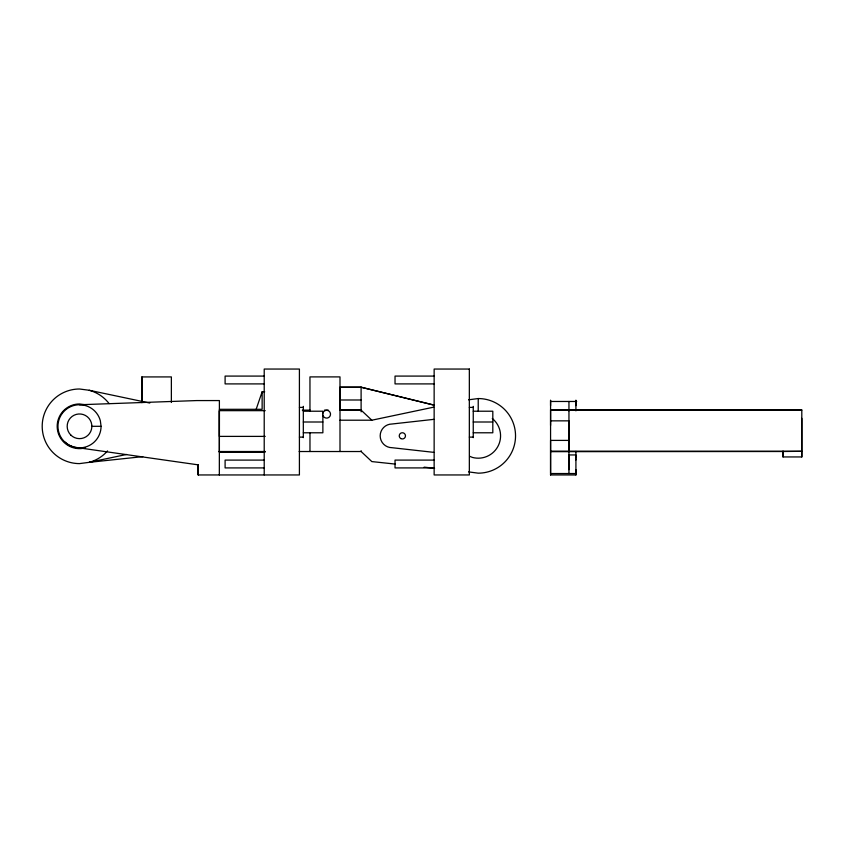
<?xml version="1.0" encoding="UTF-8"?>
<svg xmlns="http://www.w3.org/2000/svg" width="844" height="844" viewBox="0 0 844 844"><rect width="100%" height="100%" fill="white"/><g stroke="black" fill="none" stroke-linecap="round" stroke-linejoin="round"><path stroke-width="1.27" d="M141.876 401.206L141.887 376.93L171.374 376.92L171.364 402.472M64.271 441.549L68.733 444.978L73.934 447.13L198.277 464.865L198.277 474.95L299.409 474.95L299.409 369.05L264.214 369.05L264.214 474.95M478.221 411.028L478.221 398.547L468.568 399.813M575.914 474.128L575.914 474.95L550.573 474.95L550.573 474.128M550.573 425.418L550.573 409.783L801.8 409.931L801.8 456.942L783.021 456.942L783.021 451.508L550.573 451.667M550.573 405.626L550.573 400.341L550.573 474.95M568.951 473.537L568.951 451.561M575.914 469.665L575.914 473.537L550.573 473.537L550.573 440.399L568.951 440.399M575.914 459.98L575.914 459.157M575.914 458.028L575.914 454.948L568.951 454.948L568.951 469.665M575.914 405.626L575.914 400.341L575.914 410.87M783.021 456.942L783.021 451.086M265.206 410.659L219.387 410.659L219.334 474.95M433.742 407.156L371.835 420.207L361.095 410.121L339.995 410.142L340.132 387.227L361.105 387.217L433.932 405.088L361.105 387.227L340.132 387.227M256.154 409.319L262.136 391.795L264.7 391.795M126.568 454.452L89.169 462.343L79.505 463.609A37.305 37.305 0 0 1 42.2 426.304A37.305 37.305 0 0 1 79.505 389L89.169 390.266L149.778 403.042M433.816 419.352L392.027 424.004A11.848 11.848 0 0 0 380.18 435.852A11.848 11.848 0 0 0 392.027 447.7L433.805 452.352M142.763 456.636L89.169 462.343A37.305 37.305 0 0 0 107.557 450.907M79.515 404.751L196.62 400.573L219.387 400.562L219.387 452.036L265.216 452.036M264.214 376.086L225.105 376.086L225.105 383.904L264.214 383.904M434.143 376.086L395.034 376.086L395.034 383.904L434.143 383.904M340.058 399.993L361.116 399.993M550.573 401.47L576.695 401.47M299.409 407.388L303.323 407.388M469.338 407.388L473.252 407.388M219.377 409.319L262.136 409.308L262.136 391.795M339.995 410.142L361.116 410.131M302.331 410.142L310.128 410.142M324.412 410.131L328.305 410.131M801.8 410.131L550.573 410.289M303.323 411.218L322.872 411.218L322.872 432.782L303.323 432.782M473.252 411.218L492.812 411.218L492.812 432.782L473.252 432.782M339.995 420.207L371.835 420.207M550.573 420.85L568.951 420.85L568.951 451.276L568.951 409.899M303.323 422L322.872 422M473.252 422L492.812 422M91.859 426.304L101.069 426.304L100.341 420.723A21.554 21.554 0 0 0 65.663 409.794A21.554 21.554 0 0 0 70.4 445.843A21.554 21.554 0 0 0 101.069 426.304M265.206 436.39L219.387 436.39L219.387 410.659M299.409 437.118L303.323 437.118M469.338 437.118L473.252 437.118M550.573 451.15L801.8 451.308L783.021 451.498M218.775 451.519L265.216 451.519M299.156 451.519L361.137 451.529L371.835 461.584L395.361 464.094M264.425 451.994L219.398 452.036M264.214 460.096L225.105 460.096L225.105 467.914L264.214 467.914M434.143 460.096L395.034 460.096L395.034 467.914L434.143 467.914M424.121 467.154L434.586 468.272M85.086 404.709L79.505 403.97A22.334 22.334 0 0 0 57.371 429.216A22.334 22.334 0 0 0 85.286 447.879M468.568 471.891L478.221 473.167A37.305 37.305 0 0 0 515.536 435.852A37.305 37.305 0 0 0 478.221 398.547M469.77 456.351L472.44 457.427A22.334 22.334 0 0 0 492.284 418.497M361.116 451.498L361.137 450.717M361.105 387.217L361.116 411.84M340.005 451.519L339.995 376.899L309.959 376.899L309.959 410.944M309.97 433.194L309.97 451.519M801.8 418.35L801.8 456.942M575.914 451.392L575.914 474.95M568.951 401.47L568.951 410.87M473.252 406.354L473.252 437.646M303.323 406.354L303.323 437.646M198.277 464.865L198.277 474.95L198.277 464.77M141.876 376.92L141.887 402.641M89.169 390.266A37.305 37.305 0 0 1 109.108 403.59M322.841 413.201A3.914 3.914 0 0 1 328.865 411.007A3.914 3.914 0 0 1 328.865 417.411A3.914 3.914 0 0 1 322.851 415.216M469.338 369.05L434.143 369.05L434.143 474.95L469.338 474.95L469.338 369.05M70.79 435.029A12.343 12.343 0 0 0 91.437 429.501A12.343 12.343 0 0 0 76.319 414.383A12.343 12.343 0 0 0 70.79 435.029M400.794 438.563A3.133 3.133 0 0 0 405.479 435.852A3.133 3.133 0 0 0 400.794 433.141A3.133 3.133 0 0 0 400.794 438.563"/></g></svg>
